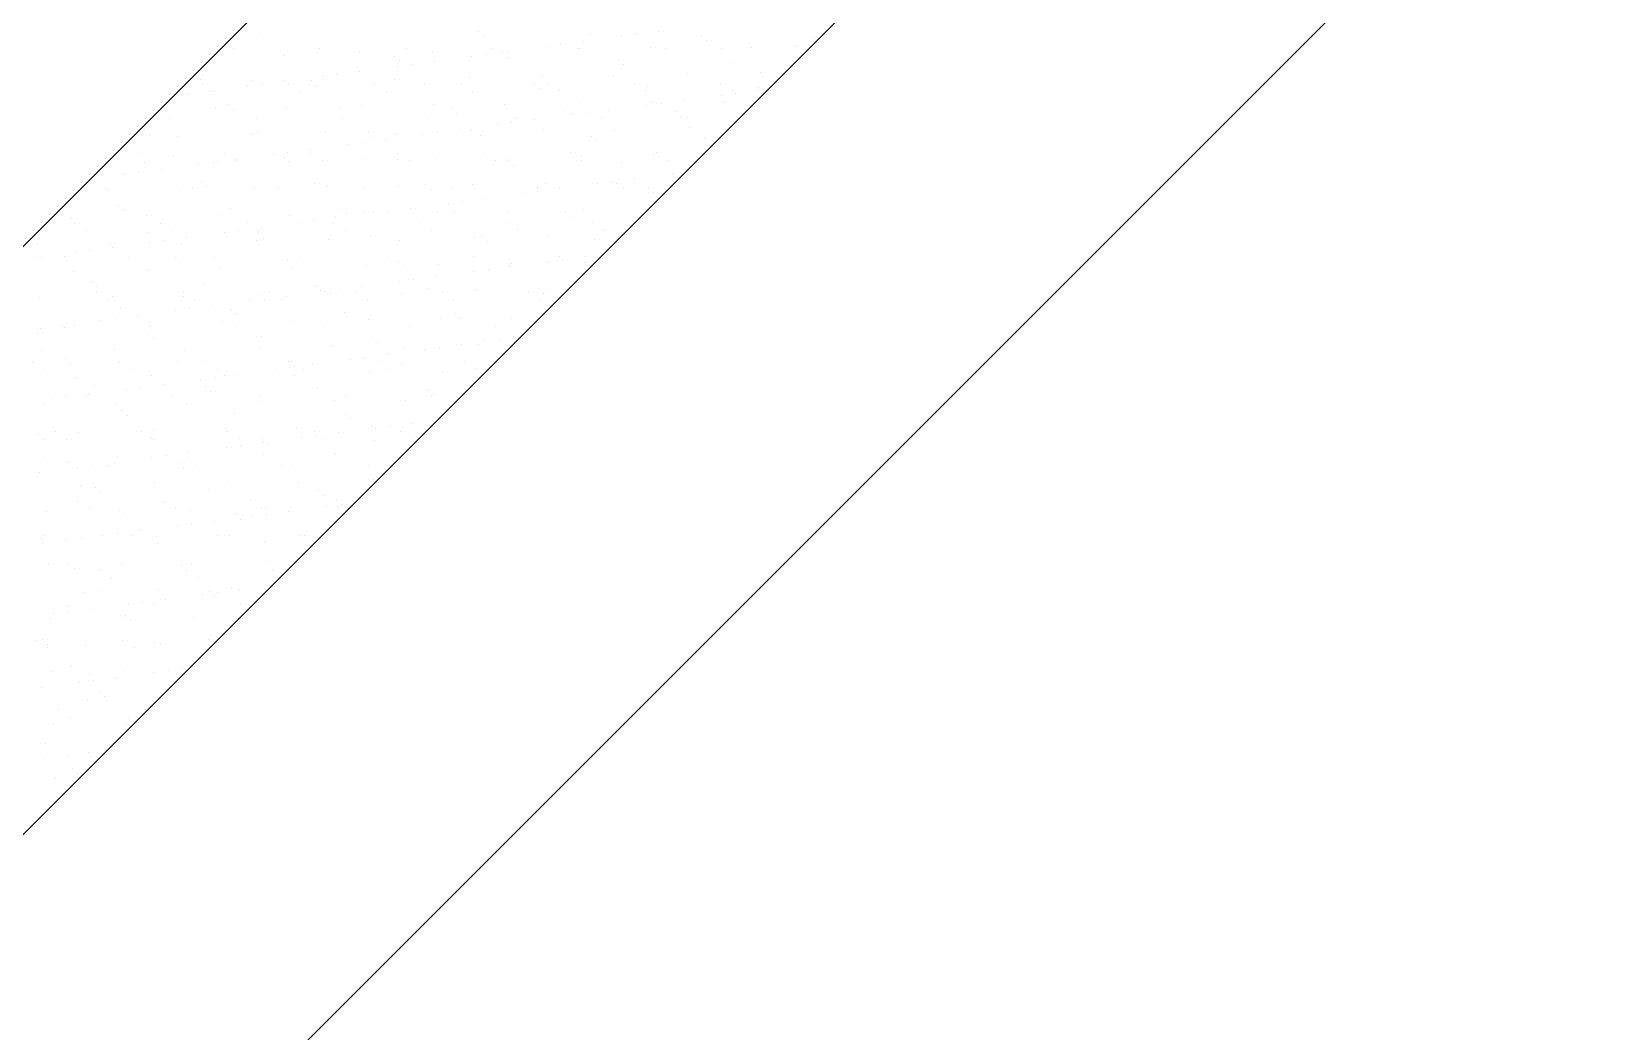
# Model space of a CAD drawing. Header units: millimetres. Extents: x 89805 to 1757503, y 48266 to 267832.
# Drawn here: x 952539 to 953106, y 126943 to 127303 of the extents above; entities that cross this region are included whole.
import ezdxf

# ---------------------------------------------------------------- set-up
doc = ezdxf.new("R2010")
doc.units = ezdxf.units.MM
doc.header["$LTSCALE"] = 1000
doc.layers.add('G-装饰造型轮廓线', color=3, linetype='Continuous')
doc.layers.add('WALL', color=111, linetype='Continuous')

msp = doc.modelspace()

# ---------------------------------------------------------------- linework, layer by layer
at = {"color": 8, "ltscale": 0.7}
for p, q in [((952621.76, 127302.66), (952621.76, 127302.66)), ((952700.53, 127303.12), (952700.53, 127303.12)), ((952702.38, 127301.43), (952702.38, 127301.43)), ((952741.14, 127302.23), (952741.14, 127302.23)), ((952752.08, 127301.4), (952752.08, 127301.4)), ((952757.28, 127302.08), (952757.28, 127302.08)), ((952765.41, 127303.16), (952765.41, 127303.16)), ((952781.15, 127301.89), (952781.15, 127301.89)), ((952783, 127300.2), (952783, 127300.2)), ((952821.76, 127301), (952821.76, 127301)), ((952612.36, 127297.01), (952612.36, 127297.01)), ((952630.46, 127294.68), (952630.46, 127294.68)), ((952630.71, 127294.88), (952630.71, 127294.88)), ((952643.5, 127297.06), (952643.5, 127297.06)), ((952657.72, 127295.86), (952657.72, 127295.86)), ((952670.47, 127294.34), (952670.47, 127294.34)), ((952674.64, 127297.12), (952674.64, 127297.12)), ((952683.9, 127296.19), (952683.9, 127296.19)), ((952698.24, 127294.31), (952698.24, 127294.31)), ((952703.45, 127295), (952703.45, 127295)), ((952705.78, 127297.18), (952705.78, 127297.18)), ((952709.48, 127296.07), (952709.48, 127296.07)), ((952711.58, 127296.07), (952711.58, 127296.07)), ((952725.16, 127297.86), (952725.16, 127297.86)), ((952730.37, 127298.54), (952730.37, 127298.54)), ((952736.49, 127297.04), (952736.49, 127297.04)), ((952736.93, 127297.23), (952736.93, 127297.23)), ((952738.5, 127299.61), (952738.5, 127299.61)), ((952762.67, 127297.37), (952762.67, 127297.37)), ((952768.07, 127297.29), (952768.07, 127297.29)), ((952788.25, 127297.25), (952788.25, 127297.25)), ((952799.21, 127297.35), (952799.21, 127297.35)), ((952815.26, 127298.22), (952815.26, 127298.22)), ((952657.74, 127288.98), (952657.74, 127288.98)), ((952671.33, 127290.77), (952671.33, 127290.77)), ((952672.32, 127292.65), (952672.32, 127292.65)), ((952676.53, 127291.45), (952676.53, 127291.45)), ((952684.66, 127292.52), (952684.66, 127292.52)), ((952711.08, 127293.46), (952711.08, 127293.46)), ((952751.09, 127293.11), (952751.09, 127293.11)), ((952752.93, 127291.42), (952752.93, 127291.42)), ((952791.7, 127292.23), (952791.7, 127292.23)), ((952802.36, 127288.33), (952802.36, 127288.33)), ((952600.4, 127285.91), (952600.4, 127285.91)), ((952601.04, 127284.32), (952601.04, 127284.32)), ((952617.49, 127283.68), (952617.49, 127283.68)), ((952618.66, 127285.63), (952618.66, 127285.63)), ((952622.7, 127284.37), (952622.7, 127284.37)), ((952630.83, 127285.44), (952630.83, 127285.44)), ((952632.18, 127284.38), (952632.18, 127284.38)), ((952640.41, 127285.56), (952640.41, 127285.56)), ((952642.25, 127283.87), (952642.25, 127283.87)), ((952644.41, 127287.22), (952644.41, 127287.22)), ((952644.83, 127285.96), (952644.83, 127285.96)), ((952649.61, 127287.91), (952649.61, 127287.91)), ((952663.32, 127284.44), (952663.32, 127284.44)), ((952670.41, 127285.84), (952670.41, 127285.84)), ((952681.02, 127284.68), (952681.02, 127284.68)), ((952694.46, 127284.49), (952694.46, 127284.49)), ((952697.42, 127286.81), (952697.42, 127286.81)), ((952721.03, 127284.34), (952721.03, 127284.34)), ((952722.87, 127282.65), (952722.87, 127282.65)), ((952723.6, 127287.15), (952723.6, 127287.15)), ((952725.6, 127284.55), (952725.6, 127284.55)), ((952749.18, 127287.02), (952749.18, 127287.02)), ((952756.75, 127284.61), (952756.75, 127284.61)), ((952761.63, 127283.45), (952761.63, 127283.45)), ((952776.19, 127288), (952776.19, 127288)), ((952787.89, 127284.66), (952787.89, 127284.66)), ((952801.65, 127283.11), (952801.65, 127283.11)), ((952595.78, 127280.82), (952595.78, 127280.82)), ((952603.91, 127281.89), (952603.91, 127281.89)), ((952605.26, 127281.64), (952605.26, 127281.64)), ((952636.4, 127281.69), (952636.4, 127281.69)), ((952667.54, 127281.75), (952667.54, 127281.75)), ((952698.68, 127281.81), (952698.68, 127281.81)), ((952729.82, 127281.86), (952729.82, 127281.86)), ((952737.12, 127277.77), (952737.12, 127277.77)), ((952760.96, 127281.92), (952760.96, 127281.92)), ((952763.3, 127278.11), (952763.3, 127278.11)), ((952766.5, 127277.41), (952766.5, 127277.41)), ((952774.63, 127278.48), (952774.63, 127278.48)), ((952788.22, 127280.27), (952788.22, 127280.27)), ((952788.88, 127277.98), (952788.88, 127277.98)), ((952792.1, 127281.98), (952792.1, 127281.98)), ((952793.42, 127280.95), (952793.42, 127280.95)), ((952801.55, 127282.02), (952801.55, 127282.02)), ((952803.49, 127281.42), (952803.49, 127281.42)), ((952589.3, 127271.91), (952589.3, 127271.91)), ((952605.76, 127275.74), (952605.76, 127275.74)), ((952610.35, 127276.79), (952610.35, 127276.79)), ((952612.19, 127275.1), (952612.19, 127275.1)), ((952620.44, 127271.97), (952620.44, 127271.97)), ((952631.34, 127275.61), (952631.34, 127275.61)), ((952650.95, 127275.9), (952650.95, 127275.9)), ((952651.58, 127272.02), (952651.58, 127272.02)), ((952658.35, 127276.59), (952658.35, 127276.59)), ((952682.72, 127272.08), (952682.72, 127272.08)), ((952684.53, 127276.92), (952684.53, 127276.92)), ((952690.97, 127275.56), (952690.97, 127275.56)), ((952692.81, 127273.87), (952692.81, 127273.87)), ((952710.11, 127276.8), (952710.11, 127276.8)), ((952713.86, 127272.13), (952713.86, 127272.13)), ((952720.8, 127271.39), (952720.8, 127271.39)), ((952731.57, 127274.67), (952731.57, 127274.67)), ((952734.38, 127273.18), (952734.38, 127273.18)), ((952739.59, 127273.86), (952739.59, 127273.86)), ((952745, 127272.19), (952745, 127272.19)), ((952747.72, 127274.93), (952747.72, 127274.93)), ((952761.3, 127276.72), (952761.3, 127276.72)), ((952771.59, 127274.33), (952771.59, 127274.33)), ((952773.43, 127272.64), (952773.43, 127272.64)), ((952776.14, 127272.25), (952776.14, 127272.25)), ((952580.29, 127268.01), (952580.29, 127268.01)), ((952582.13, 127266.32), (952582.13, 127266.32)), ((952619.29, 127266.36), (952619.29, 127266.36)), ((952620.89, 127267.13), (952620.89, 127267.13)), ((952645.46, 127266.7), (952645.46, 127266.7)), ((952660.91, 127266.78), (952660.91, 127266.78)), ((952671.04, 127266.57), (952671.04, 127266.57)), ((952680.55, 127266.09), (952680.55, 127266.09)), ((952685.75, 127266.78), (952685.75, 127266.78)), ((952693.88, 127267.85), (952693.88, 127267.85)), ((952698.05, 127267.55), (952698.05, 127267.55)), ((952701.51, 127265.9), (952701.51, 127265.9)), ((952707.46, 127269.63), (952707.46, 127269.63)), ((952712.67, 127270.32), (952712.67, 127270.32)), ((952724.23, 127267.88), (952724.23, 127267.88)), ((952749.81, 127267.76), (952749.81, 127267.76)), ((952776.82, 127268.73), (952776.82, 127268.73)), ((952592.28, 127265.39), (952592.28, 127265.39)), ((952640.05, 127260.76), (952640.05, 127260.76)), ((952653.63, 127262.55), (952653.63, 127262.55)), ((952658.83, 127263.23), (952658.83, 127263.23)), ((952662.75, 127265.09), (952662.75, 127265.09)), ((952666.96, 127264.3), (952666.96, 127264.3)), ((952741.53, 127265.55), (952741.53, 127265.55)), ((952743.37, 127263.87), (952743.37, 127263.87)), ((952782.13, 127264.67), (952782.13, 127264.67)), ((952577.97, 127259.23), (952577.97, 127259.23)), ((952580.22, 127256.13), (952580.22, 127256.13)), ((952582.19, 127256.54), (952582.19, 127256.54)), ((952590.83, 127258.35), (952590.83, 127258.35)), ((952599.79, 127255.46), (952599.79, 127255.46)), ((952605, 127256.14), (952605, 127256.14)), ((952606.39, 127256.47), (952606.39, 127256.47)), ((952609.12, 127259.28), (952609.12, 127259.28)), ((952613.13, 127257.21), (952613.13, 127257.21)), ((952613.33, 127256.6), (952613.33, 127256.6)), ((952626.71, 127259), (952626.71, 127259)), ((952630.85, 127258.01), (952630.85, 127258.01)), ((952631.92, 127259.69), (952631.92, 127259.69)), ((952631.97, 127256.35), (952631.97, 127256.35)), ((952632.69, 127256.32), (952632.69, 127256.32)), ((952640.26, 127259.34), (952640.26, 127259.34)), ((952644.47, 127256.65), (952644.47, 127256.65)), ((952658.98, 127257.32), (952658.98, 127257.32)), ((952671.4, 127259.4), (952671.4, 127259.4)), ((952671.45, 127257.12), (952671.45, 127257.12)), ((952675.62, 127256.71), (952675.62, 127256.71)), ((952685.16, 127257.65), (952685.16, 127257.65)), ((952702.54, 127259.45), (952702.54, 127259.45)), ((952706.76, 127256.77), (952706.76, 127256.77)), ((952710.74, 127257.53), (952710.74, 127257.53)), ((952711.46, 127256.78), (952711.46, 127256.78)), ((952713.31, 127255.09), (952713.31, 127255.09)), ((952733.68, 127259.51), (952733.68, 127259.51)), ((952737.75, 127258.5), (952737.75, 127258.5)), ((952737.9, 127256.82), (952737.9, 127256.82)), ((952752.07, 127255.89), (952752.07, 127255.89)), ((952763.93, 127258.84), (952763.93, 127258.84)), ((952764.82, 127259.56), (952764.82, 127259.56)), ((952769.04, 127256.88), (952769.04, 127256.88)), ((952560.77, 127249.57), (952560.77, 127249.57)), ((952572.87, 127251.92), (952572.87, 127251.92)), ((952578.08, 127252.6), (952578.08, 127252.6)), ((952586.21, 127253.67), (952586.21, 127253.67)), ((952600.78, 127249.23), (952600.78, 127249.23)), ((952724.86, 127248.61), (952724.86, 127248.61)), ((952748.81, 127249.19), (952748.81, 127249.19)), ((952756.94, 127250.26), (952756.94, 127250.26)), ((952770.52, 127252.04), (952770.52, 127252.04)), ((952566.23, 127246.81), (952566.23, 127246.81)), ((952567.33, 127246.24), (952567.33, 127246.24)), ((952592.91, 127246.12), (952592.91, 127246.12)), ((952597.37, 127246.87), (952597.37, 127246.87)), ((952602.63, 127247.54), (952602.63, 127247.54)), ((952619.92, 127247.09), (952619.92, 127247.09)), ((952628.51, 127246.92), (952628.51, 127246.92)), ((952641.39, 127248.34), (952641.39, 127248.34)), ((952646.09, 127247.43), (952646.09, 127247.43)), ((952659.65, 127246.98), (952659.65, 127246.98)), ((952671.67, 127247.3), (952671.67, 127247.3)), ((952681.4, 127248), (952681.4, 127248)), ((952683.25, 127246.31), (952683.25, 127246.31)), ((952690.8, 127247.04), (952690.8, 127247.04)), ((952698.68, 127248.28), (952698.68, 127248.28)), ((952703.1, 127243.17), (952703.1, 127243.17)), ((952716.68, 127244.96), (952716.68, 127244.96)), ((952721.89, 127245.64), (952721.89, 127245.64)), ((952721.94, 127247.09), (952721.94, 127247.09)), ((952722.01, 127247.12), (952722.01, 127247.12)), ((952730.02, 127246.71), (952730.02, 127246.71)), ((952743.6, 127248.5), (952743.6, 127248.5)), ((952750.44, 127248.49), (952750.44, 127248.49)), ((952753.08, 127247.15), (952753.08, 127247.15)), ((952762.02, 127246.77), (952762.02, 127246.77)), ((952763.87, 127245.08), (952763.87, 127245.08)), ((952570.72, 127240.45), (952570.72, 127240.45)), ((952572.57, 127238.76), (952572.57, 127238.76)), ((952611.33, 127239.57), (952611.33, 127239.57)), ((952651.34, 127239.22), (952651.34, 127239.22)), ((952653.19, 127237.53), (952653.19, 127237.53)), ((952659.61, 127238.05), (952659.61, 127238.05)), ((952662.85, 127237.87), (952662.85, 127237.87)), ((952668.05, 127238.55), (952668.05, 127238.55)), ((952676.18, 127239.62), (952676.18, 127239.62)), ((952685.79, 127238.38), (952685.79, 127238.38)), ((952689.77, 127241.41), (952689.77, 127241.41)), ((952691.95, 127238.34), (952691.95, 127238.34)), ((952694.97, 127242.1), (952694.97, 127242.1)), ((952711.37, 127238.26), (952711.37, 127238.26)), ((952731.96, 127238), (952731.96, 127238)), ((952738.38, 127239.24), (952738.38, 127239.24)), ((952553.84, 127235.89), (952553.84, 127235.89)), ((952554.91, 127234.13), (952554.91, 127234.13)), ((952580.85, 127236.87), (952580.85, 127236.87)), ((952586.05, 127234.18), (952586.05, 127234.18)), ((952607.02, 127237.2), (952607.02, 127237.2)), ((952617.19, 127234.24), (952617.19, 127234.24)), ((952622.35, 127232.54), (952622.35, 127232.54)), ((952632.6, 127237.08), (952632.6, 127237.08)), ((952635.93, 127234.33), (952635.93, 127234.33)), ((952641.14, 127235.01), (952641.14, 127235.01)), ((952648.33, 127234.3), (952648.33, 127234.3)), ((952649.27, 127236.08), (952649.27, 127236.08)), ((952652.55, 127231.61), (952652.55, 127231.61)), ((952679.47, 127234.35), (952679.47, 127234.35)), ((952683.69, 127231.67), (952683.69, 127231.67)), ((952710.62, 127234.41), (952710.62, 127234.41)), ((952714.83, 127231.72), (952714.83, 127231.72)), ((952733.8, 127236.31), (952733.8, 127236.31)), ((952741.76, 127234.47), (952741.76, 127234.47)), ((952745.97, 127231.78), (952745.97, 127231.78)), ((952541.78, 127226.64), (952541.78, 127226.64)), ((952542.51, 127229.99), (952542.51, 127229.99)), ((952559.13, 127231.44), (952559.13, 127231.44)), ((952567.96, 127226.97), (952567.96, 127226.97)), ((952581.27, 127230.79), (952581.27, 127230.79)), ((952582.09, 127227.24), (952582.09, 127227.24)), ((952587.3, 127227.92), (952587.3, 127227.92)), ((952590.27, 127231.5), (952590.27, 127231.5)), ((952593.54, 127226.85), (952593.54, 127226.85)), ((952595.43, 127228.99), (952595.43, 127228.99)), ((952609.01, 127230.78), (952609.01, 127230.78)), ((952614.22, 127231.47), (952614.22, 127231.47)), ((952620.55, 127227.82), (952620.55, 127227.82)), ((952621.28, 127230.45), (952621.28, 127230.45)), ((952621.41, 127231.55), (952621.41, 127231.55)), ((952623.12, 127228.76), (952623.12, 127228.76)), ((952646.72, 127228.16), (952646.72, 127228.16)), ((952661.89, 127229.56), (952661.89, 127229.56)), ((952672.3, 127228.04), (952672.3, 127228.04)), ((952699.31, 127229.01), (952699.31, 127229.01)), ((952701.9, 127229.22), (952701.9, 127229.22)), ((952703.74, 127227.53), (952703.74, 127227.53)), ((952725.49, 127229.34), (952725.49, 127229.34)), ((952742.5, 127228.33), (952742.5, 127228.33)), ((952751.07, 127229.22), (952751.07, 127229.22)), ((952541.59, 127221.91), (952541.59, 127221.91)), ((952543.17, 127221.71), (952543.17, 127221.71)), ((952551.21, 127222.01), (952551.21, 127222.01)), ((952555.18, 127223.69), (952555.18, 127223.69)), ((952560.38, 127224.38), (952560.38, 127224.38)), ((952568.51, 127225.45), (952568.51, 127225.45)), ((952574.31, 127221.77), (952574.31, 127221.77)), ((952591.22, 127221.67), (952591.22, 127221.67)), ((952605.45, 127221.83), (952605.45, 127221.83)), ((952631.82, 127220.79), (952631.82, 127220.79)), ((952636.59, 127221.88), (952636.59, 127221.88)), ((952667.73, 127221.94), (952667.73, 127221.94)), ((952671.84, 127220.44), (952671.84, 127220.44)), ((952698.87, 127222), (952698.87, 127222)), ((952725.9, 127220.28), (952725.9, 127220.28)), ((952730.01, 127222.05), (952730.01, 127222.05)), ((952731.11, 127220.96), (952731.11, 127220.96)), ((952739.24, 127222.03), (952739.24, 127222.03)), ((952554.47, 127216.63), (952554.47, 127216.63)), ((952581.48, 127217.6), (952581.48, 127217.6)), ((952593.06, 127219.98), (952593.06, 127219.98)), ((952607.65, 127217.93), (952607.65, 127217.93)), ((952633.23, 127217.81), (952633.23, 127217.81)), ((952660.24, 127218.78), (952660.24, 127218.78)), ((952673.68, 127218.75), (952673.68, 127218.75)), ((952685.4, 127214.95), (952685.4, 127214.95)), ((952686.42, 127219.12), (952686.42, 127219.12)), ((952698.99, 127216.74), (952698.99, 127216.74)), ((952704.19, 127217.42), (952704.19, 127217.42)), ((952712, 127218.99), (952712, 127218.99)), ((952712.32, 127218.49), (952712.32, 127218.49)), ((952712.44, 127219.56), (952712.44, 127219.56)), ((952739.01, 127219.97), (952739.01, 127219.97)), ((952561.16, 127212.89), (952561.16, 127212.89)), ((952562.98, 127209.09), (952562.98, 127209.09)), ((952563, 127211.2), (952563, 127211.2)), ((952594.13, 127209.14), (952594.13, 127209.14)), ((952601.76, 127212.01), (952601.76, 127212.01)), ((952625.27, 127209.2), (952625.27, 127209.2)), ((952641.78, 127211.67), (952641.78, 127211.67)), ((952643.62, 127209.98), (952643.62, 127209.98)), ((952645.15, 127209.65), (952645.15, 127209.65)), ((952650.36, 127210.33), (952650.36, 127210.33)), ((952656.41, 127209.26), (952656.41, 127209.26)), ((952658.49, 127211.4), (952658.49, 127211.4)), ((952672.07, 127213.19), (952672.07, 127213.19)), ((952677.27, 127213.88), (952677.27, 127213.88)), ((952682.38, 127210.78), (952682.38, 127210.78)), ((952687.55, 127209.31), (952687.55, 127209.31)), ((952699.94, 127209.74), (952699.94, 127209.74)), ((952718.69, 127209.37), (952718.69, 127209.37)), ((952722.4, 127210.44), (952722.4, 127210.44)), ((952726.12, 127210.07), (952726.12, 127210.07)), ((952542.41, 127207.37), (952542.41, 127207.37)), ((952567.2, 127206.4), (952567.2, 127206.4)), ((952568.59, 127207.71), (952568.59, 127207.71)), ((952594.17, 127207.58), (952594.17, 127207.58)), ((952596.52, 127203.25), (952596.52, 127203.25)), ((952598.34, 127206.46), (952598.34, 127206.46)), ((952604.65, 127204.32), (952604.65, 127204.32)), ((952618.23, 127206.1), (952618.23, 127206.1)), ((952621.18, 127208.56), (952621.18, 127208.56)), ((952623.44, 127206.79), (952623.44, 127206.79)), ((952629.48, 127206.51), (952629.48, 127206.51)), ((952631.57, 127207.86), (952631.57, 127207.86)), ((952647.35, 127208.89), (952647.35, 127208.89)), ((952660.63, 127206.57), (952660.63, 127206.57)), ((952672.93, 127208.77), (952672.93, 127208.77)), ((952691.77, 127206.63), (952691.77, 127206.63)), ((952722.91, 127206.68), (952722.91, 127206.68)), ((952724.24, 127208.75), (952724.24, 127208.75)), ((952564.4, 127199.02), (952564.4, 127199.02)), ((952569.6, 127199.7), (952569.6, 127199.7)), ((952571.7, 127203.23), (952571.7, 127203.23)), ((952577.73, 127200.77), (952577.73, 127200.77)), ((952582.11, 127198.33), (952582.11, 127198.33)), ((952591.31, 127202.56), (952591.31, 127202.56)), ((952608.28, 127198.66), (952608.28, 127198.66)), ((952611.72, 127202.89), (952611.72, 127202.89)), ((952613.56, 127201.2), (952613.56, 127201.2)), ((952633.86, 127198.54), (952633.86, 127198.54)), ((952652.32, 127202), (952652.32, 127202)), ((952660.87, 127199.51), (952660.87, 127199.51)), ((952687.05, 127199.85), (952687.05, 127199.85)), ((952692.33, 127201.66), (952692.33, 127201.66)), ((952694.18, 127199.97), (952694.18, 127199.97)), ((952712.63, 127199.73), (952712.63, 127199.73)), ((952541.64, 127194.46), (952541.64, 127194.46)), ((952542.68, 127196.16), (952542.68, 127196.16)), ((952550.81, 127197.23), (952550.81, 127197.23)), ((952551.24, 127196.67), (952551.24, 127196.67)), ((952555.1, 127197.36), (952555.1, 127197.36)), ((952581.65, 127194.11), (952581.65, 127194.11)), ((952582.38, 127196.73), (952582.38, 127196.73)), ((952583.5, 127192.42), (952583.5, 127192.42)), ((952613.52, 127196.79), (952613.52, 127196.79)), ((952622.26, 127193.23), (952622.26, 127193.23)), ((952644.67, 127196.84), (952644.67, 127196.84)), ((952662.27, 127192.88), (952662.27, 127192.88)), ((952675.81, 127196.9), (952675.81, 127196.9)), ((952702.88, 127192), (952702.88, 127192)), ((952706.95, 127196.96), (952706.95, 127196.96)), ((952708.21, 127192.06), (952708.21, 127192.06)), ((952713.41, 127192.74), (952713.41, 127192.74)), ((952543.04, 127188.1), (952543.04, 127188.1)), ((952569.22, 127188.44), (952569.22, 127188.44)), ((952594.8, 127188.32), (952594.8, 127188.32)), ((952621.81, 127189.29), (952621.81, 127189.29)), ((952647.98, 127189.62), (952647.98, 127189.62)), ((952664.12, 127191.2), (952664.12, 127191.2)), ((952667.71, 127186.73), (952667.71, 127186.73)), ((952673.56, 127189.5), (952673.56, 127189.5)), ((952681.29, 127188.51), (952681.29, 127188.51)), ((952686.49, 127189.2), (952686.49, 127189.2)), ((952694.62, 127190.27), (952694.62, 127190.27)), ((952700.57, 127190.47), (952700.57, 127190.47)), ((952539.92, 127183.99), (952539.92, 127183.99)), ((952544.14, 127181.3), (952544.14, 127181.3)), ((952551.59, 127185.34), (952551.59, 127185.34)), ((952553.44, 127183.65), (952553.44, 127183.65)), ((952571.06, 127184.05), (952571.06, 127184.05)), ((952575.28, 127181.36), (952575.28, 127181.36)), ((952592.2, 127184.45), (952592.2, 127184.45)), ((952602.2, 127184.1), (952602.2, 127184.1)), ((952606.42, 127181.42), (952606.42, 127181.42)), ((952627.45, 127181.43), (952627.45, 127181.43)), ((952632.21, 127184.11), (952632.21, 127184.11)), ((952632.66, 127182.11), (952632.66, 127182.11)), ((952633.34, 127184.16), (952633.34, 127184.16)), ((952634.06, 127182.42), (952634.06, 127182.42)), ((952637.56, 127181.47), (952637.56, 127181.47)), ((952640.79, 127183.18), (952640.79, 127183.18)), ((952654.37, 127184.97), (952654.37, 127184.97)), ((952659.58, 127185.66), (952659.58, 127185.66)), ((952664.49, 127184.22), (952664.49, 127184.22)), ((952668.7, 127181.53), (952668.7, 127181.53)), ((952672.82, 127183.22), (952672.82, 127183.22)), ((952687.68, 127180.58), (952687.68, 127180.58)), ((952695.63, 127184.27), (952695.63, 127184.27)), ((952699.84, 127181.59), (952699.84, 127181.59)), ((952555.73, 127178.09), (952555.73, 127178.09)), ((952562.14, 127175.67), (952562.14, 127175.67)), ((952578.82, 127175.02), (952578.82, 127175.02)), ((952582.74, 127179.06), (952582.74, 127179.06)), ((952586.95, 127176.09), (952586.95, 127176.09)), ((952600.53, 127177.88), (952600.53, 127177.88)), ((952602.15, 127175.33), (952602.15, 127175.33)), ((952605.74, 127178.57), (952605.74, 127178.57)), ((952608.91, 127179.4), (952608.91, 127179.4)), ((952613.87, 127179.64), (952613.87, 127179.64)), ((952634.49, 127179.27), (952634.49, 127179.27)), ((952661.5, 127180.25), (952661.5, 127180.25)), ((952546.7, 127170.79), (952546.7, 127170.79)), ((952551.9, 127171.48), (952551.9, 127171.48)), ((952559.32, 127171.63), (952559.32, 127171.63)), ((952560.03, 127172.55), (952560.03, 127172.55)), ((952573.62, 127174.34), (952573.62, 127174.34)), ((952590.46, 127171.69), (952590.46, 127171.69)), ((952603.99, 127173.64), (952603.99, 127173.64)), ((952621.6, 127171.74), (952621.6, 127171.74)), ((952622.44, 127170.02), (952622.44, 127170.02)), ((952642.76, 127174.45), (952642.76, 127174.45)), ((952648.61, 127170.35), (952648.61, 127170.35)), ((952652.74, 127171.8), (952652.74, 127171.8)), ((952674.19, 127170.23), (952674.19, 127170.23)), ((952682.77, 127174.1), (952682.77, 127174.1)), ((952683.88, 127171.86), (952683.88, 127171.86)), ((952684.61, 127172.41), (952684.61, 127172.41)), ((952543.67, 127168.84), (952543.67, 127168.84)), ((952569.85, 127169.17), (952569.85, 127169.17)), ((952572.09, 127166.55), (952572.09, 127166.55)), ((952573.93, 127164.86), (952573.93, 127164.86)), ((952595.43, 127169.05), (952595.43, 127169.05)), ((952612.69, 127165.67), (952612.69, 127165.67)), ((952652.71, 127165.33), (952652.71, 127165.33)), ((952654.55, 127163.64), (952654.55, 127163.64)), ((952548, 127158.95), (952548, 127158.95)), ((952556.36, 127158.82), (952556.36, 127158.82)), ((952579.14, 127159), (952579.14, 127159)), ((952583.37, 127159.79), (952583.37, 127159.79)), ((952609.54, 127160.13), (952609.54, 127160.13)), ((952610.28, 127159.06), (952610.28, 127159.06)), ((952635.12, 127160), (952635.12, 127160)), ((952641.42, 127159.12), (952641.42, 127159.12)), ((952650.01, 127158.5), (952650.01, 127158.5)), ((952662.13, 127160.98), (952662.13, 127160.98)), ((952663.59, 127160.29), (952663.59, 127160.29)), ((952668.8, 127160.98), (952668.8, 127160.98)), ((952672.56, 127159.17), (952672.56, 127159.17)), ((952676.93, 127162.05), (952676.93, 127162.05)), ((952542.03, 127157.78), (952542.03, 127157.78)), ((952543.87, 127156.09), (952543.87, 127156.09)), ((952552.21, 127156.26), (952552.21, 127156.26)), ((952582.63, 127156.89), (952582.63, 127156.89)), ((952583.35, 127156.32), (952583.35, 127156.32)), ((952609.75, 127153.2), (952609.75, 127153.2)), ((952614.5, 127156.37), (952614.5, 127156.37)), ((952614.96, 127153.89), (952614.96, 127153.89)), ((952622.65, 127156.55), (952622.65, 127156.55)), ((952623.09, 127154.96), (952623.09, 127154.96)), ((952624.49, 127154.86), (952624.49, 127154.86)), ((952636.67, 127156.75), (952636.67, 127156.75)), ((952641.88, 127157.43), (952641.88, 127157.43)), ((952645.64, 127156.43), (952645.64, 127156.43)), ((952663.25, 127155.67), (952663.25, 127155.67)), ((952676.78, 127156.49), (952676.78, 127156.49)), ((952544.3, 127149.57), (952544.3, 127149.57)), ((952552.57, 127148.12), (952552.57, 127148.12)), ((952561.12, 127146.8), (952561.12, 127146.8)), ((952567.39, 127146.59), (952567.39, 127146.59)), ((952569.25, 127147.87), (952569.25, 127147.87)), ((952570.48, 127149.9), (952570.48, 127149.9)), ((952582.84, 127149.66), (952582.84, 127149.66)), ((952588.04, 127150.35), (952588.04, 127150.35)), ((952592.59, 127147.77), (952592.59, 127147.77)), ((952596.06, 127149.78), (952596.06, 127149.78)), ((952596.17, 127151.42), (952596.17, 127151.42)), ((952598.54, 127146.65), (952598.54, 127146.65)), ((952623.07, 127150.75), (952623.07, 127150.75)), ((952629.68, 127146.7), (952629.68, 127146.7)), ((952633.19, 127146.89), (952633.19, 127146.89)), ((952649.24, 127151.09), (952649.24, 127151.09)), ((952660.82, 127146.76), (952660.82, 127146.76)), ((952542.34, 127144.33), (952542.34, 127144.33)), ((952555.92, 127146.12), (952555.92, 127146.12)), ((952594.43, 127146.08), (952594.43, 127146.08)), ((952662.76, 127141.71), (952662.76, 127141.71)), ((952556.99, 127139.55), (952556.99, 127139.55)), ((952562.52, 127139), (952562.52, 127139)), ((952564.37, 127137.31), (952564.37, 127137.31)), ((952584, 127140.53), (952584, 127140.53)), ((952603.13, 127138.11), (952603.13, 127138.11)), ((952610.17, 127140.86), (952610.17, 127140.86)), ((952635.75, 127140.74), (952635.75, 127140.74)), ((952643.14, 127137.77), (952643.14, 127137.77)), ((952644.99, 127136.08), (952644.99, 127136.08)), ((952544.93, 127130.3), (952544.93, 127130.3)), ((952556.07, 127133.91), (952556.07, 127133.91)), ((952560.29, 127131.22), (952560.29, 127131.22)), ((952571.11, 127130.63), (952571.11, 127130.63)), ((952587.21, 127133.96), (952587.21, 127133.96)), ((952591.43, 127131.28), (952591.43, 127131.28)), ((952596.69, 127130.51), (952596.69, 127130.51)), ((952618.36, 127134.02), (952618.36, 127134.02)), ((952622.57, 127131.33), (952622.57, 127131.33)), ((952623.7, 127131.48), (952623.7, 127131.48)), ((952632.31, 127130.28), (952632.31, 127130.28)), ((952645.89, 127132.07), (952645.89, 127132.07)), ((952649.5, 127134.08), (952649.5, 127134.08)), ((952649.87, 127131.82), (952649.87, 127131.82)), ((952651.1, 127132.76), (952651.1, 127132.76)), ((952653.71, 127131.39), (952653.71, 127131.39)), ((952573.07, 127129.33), (952573.07, 127129.33)), ((952592.06, 127124.98), (952592.06, 127124.98)), ((952597.26, 127125.67), (952597.26, 127125.67)), ((952605.39, 127126.74), (952605.39, 127126.74)), ((952613.08, 127128.99), (952613.08, 127128.99)), ((952614.93, 127127.3), (952614.93, 127127.3)), ((952618.97, 127128.53), (952618.97, 127128.53)), ((952624.18, 127129.21), (952624.18, 127129.21)), ((952543.01, 127120.56), (952543.01, 127120.56)), ((952543.43, 127118.58), (952543.43, 127118.58)), ((952544.33, 127121.49), (952544.33, 127121.49)), ((952551.56, 127119.65), (952551.56, 127119.65)), ((952557.62, 127120.28), (952557.62, 127120.28)), ((952565.14, 127121.44), (952565.14, 127121.44)), ((952570.34, 127122.12), (952570.34, 127122.12)), ((952575.47, 127121.55), (952575.47, 127121.55)), ((952578.47, 127123.19), (952578.47, 127123.19)), ((952583.02, 127120.21), (952583.02, 127120.21)), ((952584.63, 127121.26), (952584.63, 127121.26)), ((952584.86, 127118.53), (952584.86, 127118.53)), ((952606.61, 127121.61), (952606.61, 127121.61)), ((952610.8, 127121.59), (952610.8, 127121.59)), ((952623.63, 127119.33), (952623.63, 127119.33)), ((952636.38, 127121.47), (952636.38, 127121.47)), ((952637.75, 127121.66), (952637.75, 127121.66)), ((952545.56, 127111.03), (952545.56, 127111.03)), ((952552.96, 127111.44), (952552.96, 127111.44)), ((952554.8, 127109.75), (952554.8, 127109.75)), ((952564.15, 127108.87), (952564.15, 127108.87)), ((952571.74, 127111.36), (952571.74, 127111.36)), ((952593.56, 127110.55), (952593.56, 127110.55)), ((952595.29, 127108.92), (952595.29, 127108.92)), ((952597.32, 127111.24), (952597.32, 127111.24)), ((952624.33, 127112.22), (952624.33, 127112.22)), ((952626.43, 127108.98), (952626.43, 127108.98)), ((952563.5, 127101.78), (952563.5, 127101.78)), ((952568.37, 127106.18), (952568.37, 127106.18)), ((952585.26, 127101.99), (952585.26, 127101.99)), ((952599.51, 127106.24), (952599.51, 127106.24)), ((952603.52, 127101.43), (952603.52, 127101.43)), ((952611.43, 127102.32), (952611.43, 127102.32)), ((952614.61, 127102.06), (952614.61, 127102.06)), ((952552.41, 127096.45), (952552.41, 127096.45)), ((952558.25, 127101.02), (952558.25, 127101.02)), ((952574.36, 127096.76), (952574.36, 127096.76)), ((952579.56, 127097.45), (952579.56, 127097.45)), ((952583.55, 127096.51), (952583.55, 127096.51)), ((952587.69, 127098.52), (952587.69, 127098.52)), ((952601.28, 127100.31), (952601.28, 127100.31)), ((952605.36, 127099.74), (952605.36, 127099.74)), ((952606.48, 127100.99), (952606.48, 127100.99)), ((952614.69, 127096.56), (952614.69, 127096.56)), ((952546.19, 127091.76), (952546.19, 127091.76)), ((952547.44, 127093.22), (952547.44, 127093.22)), ((952552.65, 127093.9), (952552.65, 127093.9)), ((952560.78, 127094.97), (952560.78, 127094.97)), ((952572.37, 127092.1), (952572.37, 127092.1)), ((952573.46, 127092.66), (952573.46, 127092.66)), ((952575.3, 127090.97), (952575.3, 127090.97)), ((952597.95, 127091.97), (952597.95, 127091.97)), ((952614.06, 127091.77), (952614.06, 127091.77)), ((952541.08, 127083.77), (952541.08, 127083.77)), ((952543.39, 127083.88), (952543.39, 127083.88)), ((952545.24, 127082.19), (952545.24, 127082.19)), ((952545.3, 127081.08), (952545.3, 127081.08)), ((952558.88, 127081.75), (952558.88, 127081.75)), ((952572.22, 127083.83), (952572.22, 127083.83)), ((952576.44, 127081.14), (952576.44, 127081.14)), ((952584, 127083), (952584, 127083)), ((952585.89, 127082.72), (952585.89, 127082.72)), ((952603.37, 127083.88), (952603.37, 127083.88)), ((952553.94, 127074.22), (952553.94, 127074.22)), ((952593.95, 127073.87), (952593.95, 127073.87)), ((952546.82, 127072.49), (952546.82, 127072.49)), ((952556.66, 127068.54), (952556.66, 127068.54)), ((952560.48, 127071.41), (952560.48, 127071.41)), ((952561.87, 127069.23), (952561.87, 127069.23)), ((952570, 127070.3), (952570, 127070.3)), ((952573, 127072.83), (952573, 127072.83)), ((952583.58, 127072.08), (952583.58, 127072.08)), ((952588.78, 127072.77), (952588.78, 127072.77)), ((952591.62, 127071.47), (952591.62, 127071.47)), ((952543.08, 127066.75), (952543.08, 127066.75)), ((952559.51, 127062.48), (952559.51, 127062.48)), ((952563.89, 127065.1), (952563.89, 127065.1)), ((952565.73, 127063.41), (952565.73, 127063.41)), ((952549.16, 127058.73), (952549.16, 127058.73)), ((952553.38, 127056.04), (952553.38, 127056.04)), ((952580.3, 127058.78), (952580.3, 127058.78)), ((952547.45, 127053.23), (952547.45, 127053.23)), ((952573.63, 127053.56), (952573.63, 127053.56)), ((952574.43, 127055.44), (952574.43, 127055.44)), ((952544.37, 127046.66), (952544.37, 127046.66)), ((952568.56, 127046.37), (952568.56, 127046.37)), ((952544.17, 127041), (952544.17, 127041)), ((952552.3, 127042.07), (952552.3, 127042.07)), ((952560.14, 127043.21), (952560.14, 127043.21)), ((952565.88, 127043.86), (952565.88, 127043.86)), ((952548.08, 127033.96), (952548.08, 127033.96)), ((952554.33, 127037.54), (952554.33, 127037.54)), ((952556.17, 127035.85), (952556.17, 127035.85))]:
    msp.add_line(p, q, dxfattribs=at)
at = {"color": 3, "ltscale": 0.7}
msp.add_lwpolyline([(954986.89, 129676.28), (950842.57, 125532.01), (950948.63, 125425.94), (955199.02, 129676.28)], dxfattribs=at)
at = {"layer": 'G-装饰造型轮廓线', "color": 7, "ltscale": 0.7}
msp.add_lwpolyline([(955375.8, 129676.28), (951037.02, 125337.55), (950842.57, 125532.01)], dxfattribs=at)
at = {"layer": 'WALL', "color": 4, "ltscale": 0.7}
msp.add_lwpolyline([(950837.02, 125526.46), (954986.89, 129676.28)], dxfattribs=at)
msp.add_lwpolyline([(950837.02, 125526.46), (954986.89, 129676.28)], dxfattribs=at)

doc.saveas('drawing.dxf')
